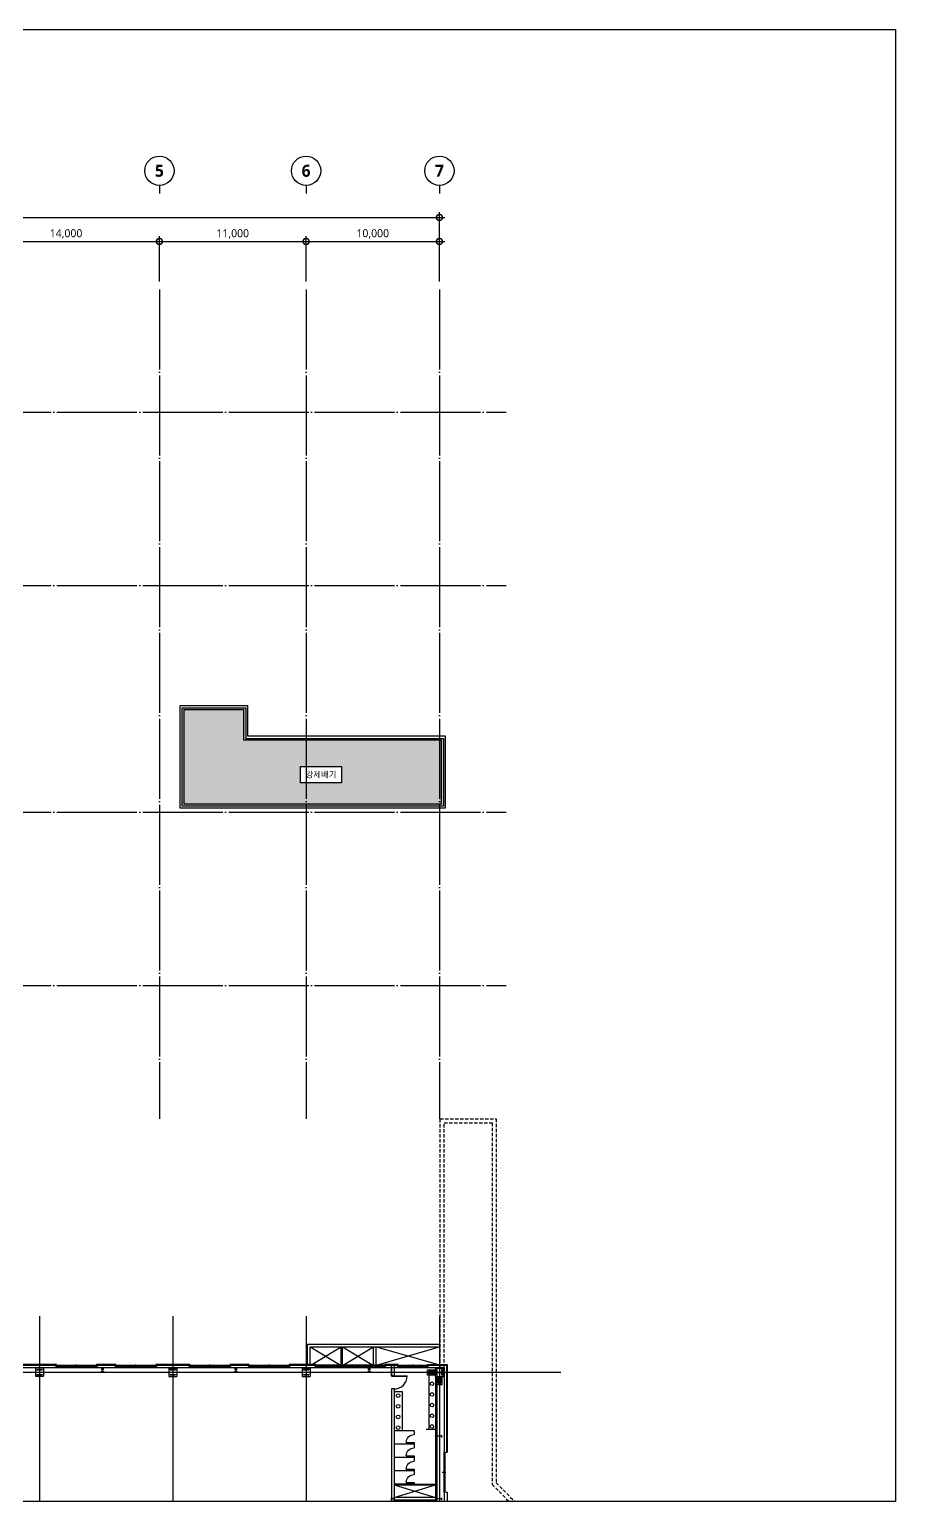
# Model space of a CAD drawing. Header units: millimetres. Extents: x -158894 to 483100, y 4200 to 114600.
# Drawn here: x -86446 to -21494, y 4200 to 114600 of the extents above; entities that cross this region are included whole.
import ezdxf
from ezdxf.enums import TextEntityAlignment as Align
from ezdxf.xclip import XClip

# ---------------------------------------------------------------- set-up
doc = ezdxf.new("R2010")
doc.units = ezdxf.units.MM
doc.header["$LTSCALE"] = 200
doc.header["$XCLIPFRAME"] = 0
for name, pattern in [('CEN-GAUN', [32.2, 30, -1, 0.2, -1]), ('CENTER', [50.8, 31.75, -6.35, 6.35, -6.35]), ('HIDDEN', [0.375, 0.25, -0.125])]:
    doc.linetypes.add(name, pattern=pattern)
doc.layers.get('DEFPOINTS').update_dxf_attribs({"color": 137})
doc.layers.add('1.설비검토', color=3, linetype='Continuous', plot=False)
for name, color, linetype in [('BA', 9, 'Continuous'), ('CEN', 15, 'CEN-GAUN'), ('공동구', 8, 'HIDDEN'), ('단면선', 252, 'Continuous'), ('보조선', 252, 'Continuous'), ('입면선', 252, 'Continuous'), ('중심선', 252, 'CENTER')]:
    doc.layers.add(name, color=color, linetype=linetype)
doc.styles.add('$0$스타일1', font='malgun.ttf')
doc.styles.add('스타일1', font='malgun.ttf')
doc.styles.add('스타일2', font='malgunbd.ttf')
doc.dimstyles.new('CJA', dxfattribs={"dimscale": 300, "dimtxt": 2.7, "dimasz": 1, "dimexe": 2, "dimexo": 3, "dimgap": 1, "dimtad": 1, "dimdec": 0, "dimzin": 1, "dimdsep": 46, "dimlunit": 6, "dimtxsty": '$0$스타일1', "dimblk": 'CJDOT', "dimcen": 0.09, "dimdle": 1, "dimclrd": 256, "dimclre": 256, "dimclrt": 3, "dimadec": 0, "dimazin": 0, "dimtfac": 1, "dimtdec": 0, "dimtix": 1, "dimtmove": 2, "dimatfit": 3, "dimldrblk": 'CJDOT', "dimfxl": 1, "dimtolj": 1, "dimtzin": 1, "dimarcsym": 0})

# ---------------------------------------------------------------- blocks, each defined once
blk = doc.blocks.new('_DotSmall')
at = {"color": 0, "linetype": 'ByBlock', "const_width": 0.5}
blk.add_lwpolyline([(-0.0625, 0, 1), (0.0625, 0, 1)], format="xyb", close=True, dxfattribs=at)
blk = doc.blocks.new('*D54')
at = {"layer": 'BA', "lineweight": -2, "transparency": 16777216}
for p, q in [((-127100, 100500), (-55300, 100500)), ((-126700, 95700), (-126700, 100900)), ((-55700, 95700), (-55700, 100900))]:
    blk.add_line(p, q, dxfattribs=at)
at = {"layer": 'DEFPOINTS', "color": 0, "transparency": 16777216}
for p in [(-55700, 100500), (-126700, 95100), (-55700, 95100)]:
    blk.add_point(p, dxfattribs=at)
at = {"layer": 'BA', "lineweight": -2, "transparency": 16777216, "xscale": 900, "yscale": 900, "zscale": 900, "rotation": 180}
blk.add_blockref('_DotSmall', (-126700, 100500), dxfattribs=at)
at = {"layer": 'BA', "lineweight": -2, "transparency": 16777216, "xscale": 900, "yscale": 900, "zscale": 900}
blk.add_blockref('_DotSmall', (-55700, 100500), dxfattribs=at)
at = {"layer": 'BA', "color": 9, "transparency": 16777216, "insert": (-91200, 101062), "char_height": 600, "attachment_point": 5, "style": '스타일1'}
blk.add_mtext('\\A1;71,000', dxfattribs=at)
blk = doc.blocks.new('CJDOT')
blk.add_line((-2, 0), (2, 0))
at = {"const_width": 0.5}
blk.add_lwpolyline([(-0.25, 0, 1), (0.25, 0, 1)], format="xyb", close=True, dxfattribs=at)
blk = doc.blocks.new('*D55')
at = {"layer": 'BA', "lineweight": -2, "transparency": 16777216}
for p, q in [((-66100, 98700), (-55300, 98700)), ((-65700, 95700), (-65700, 99100)), ((-55700, 95700), (-55700, 99100))]:
    blk.add_line(p, q, dxfattribs=at)
at = {"layer": 'DEFPOINTS', "color": 0, "transparency": 16777216}
for p in [(-55700, 98700), (-65700, 95100), (-55700, 95100)]:
    blk.add_point(p, dxfattribs=at)
at = {"layer": 'BA', "lineweight": -2, "transparency": 16777216, "xscale": 900, "yscale": 900, "zscale": 900, "rotation": 180}
blk.add_blockref('_DotSmall', (-65700, 98700), dxfattribs=at)
at = {"layer": 'BA', "lineweight": -2, "transparency": 16777216, "xscale": 900, "yscale": 900, "zscale": 900}
blk.add_blockref('_DotSmall', (-55700, 98700), dxfattribs=at)
at = {"layer": 'BA', "color": 9, "transparency": 16777216, "insert": (-60700, 99262), "char_height": 600, "attachment_point": 5, "style": '스타일1'}
blk.add_mtext('\\A1;10,000', dxfattribs=at)
blk = doc.blocks.new('*D56')
at = {"layer": 'BA', "lineweight": -2, "transparency": 16777216}
for p, q in [((-77100, 98700), (-65300, 98700)), ((-76700, 95700), (-76700, 99100)), ((-65700, 95700), (-65700, 99100))]:
    blk.add_line(p, q, dxfattribs=at)
at = {"layer": 'DEFPOINTS', "color": 0, "transparency": 16777216}
for p in [(-65700, 98700), (-76700, 95100), (-65700, 95100)]:
    blk.add_point(p, dxfattribs=at)
at = {"layer": 'BA', "lineweight": -2, "transparency": 16777216, "xscale": 900, "yscale": 900, "zscale": 900, "rotation": 180}
blk.add_blockref('_DotSmall', (-76700, 98700), dxfattribs=at)
at = {"layer": 'BA', "lineweight": -2, "transparency": 16777216, "xscale": 900, "yscale": 900, "zscale": 900}
blk.add_blockref('_DotSmall', (-65700, 98700), dxfattribs=at)
at = {"layer": 'BA', "color": 9, "transparency": 16777216, "insert": (-71200, 99262), "char_height": 600, "attachment_point": 5, "style": '스타일1'}
blk.add_mtext('\\A1;11,000', dxfattribs=at)
blk = doc.blocks.new('*D57')
at = {"layer": 'BA', "lineweight": -2, "transparency": 16777216}
for p, q in [((-91100, 98700), (-76300, 98700)), ((-90700, 95700), (-90700, 99100)), ((-76700, 95700), (-76700, 99100))]:
    blk.add_line(p, q, dxfattribs=at)
at = {"layer": 'DEFPOINTS', "color": 0, "transparency": 16777216}
for p in [(-76700, 98700), (-90700, 95100), (-76700, 95100)]:
    blk.add_point(p, dxfattribs=at)
at = {"layer": 'BA', "lineweight": -2, "transparency": 16777216, "xscale": 900, "yscale": 900, "zscale": 900, "rotation": 180}
blk.add_blockref('_DotSmall', (-90700, 98700), dxfattribs=at)
at = {"layer": 'BA', "lineweight": -2, "transparency": 16777216, "xscale": 900, "yscale": 900, "zscale": 900}
blk.add_blockref('_DotSmall', (-76700, 98700), dxfattribs=at)
at = {"layer": 'BA', "color": 9, "transparency": 16777216, "insert": (-83700, 99262), "char_height": 600, "attachment_point": 5, "style": '스타일1'}
blk.add_mtext('\\A1;14,000', dxfattribs=at)
blk = doc.blocks.new('1')
blk.add_line((0, 600), (0, 0))
blk.add_circle((0, 1700), 1100)
at = {"style": '스타일2'}
blk.add_attdef('X', text='', height=900, dxfattribs=at).set_placement((0, 1700), align=Align.MIDDLE)
blk = doc.blocks.new('화장실')
at = {"layer": '입면선', "color": 252, "ltscale": 200}
for p, q in [((-1500, 0), (0, 0)), ((-1500, 0), (-1500, -292)), ((0, 0), (0, -1000)), ((-1500, -892), (-1500, -1000)), ((-900, -892), (-1500, -892)), ((-1500, -1000), (0, -1000))]:
    blk.add_line(p, q, dxfattribs=at)
blk.add_arc((-1500, -892), 600, 0, 90, dxfattribs=at)
blk = doc.blocks.new('I-Center 1층 평면도')
at = {"layer": '공동구', "ltscale": 5}
for p, q in [((50, 350), (50, 19000)), ((50, 19000), (4250, 19000)), ((4250, 19000), (4250, -8300)), ((350, 350), (350, 18700)), ((350, 18700), (3950, 18700)), ((3950, 18700), (3950, -8424)), ((3950, -8424), (6650, -11124)), ((4250, -8300), (6950, -11000))]:
    blk.add_line(p, q, dxfattribs=at)
at = {"layer": '단면선', "ltscale": 100}
for p, q in [((-30202, 216), (-30202, 188)), ((-30202, 216), (-29797, 216)), ((-30202, 188), (-30031, 188)), ((-30009, 166), (-30009, -148)), ((-29991, 166), (-29991, -148)), ((-29969, 188), (-29797, 188)), ((-29797, 216), (-29797, 188)), ((-20202, 207), (-20202, 179)), ((-20202, 207), (-19797, 207)), ((-20202, 179), (-20031, 179)), ((-20009, 157), (-20009, -157)), ((-19991, 157), (-19991, -157)), ((-19969, 179), (-19797, 179)), ((-19797, 207), (-19797, 179)), ((-10202, 207), (-10202, 179)), ((-10202, 207), (-9797, 207)), ((-10202, 179), (-10031, 179)), ((-10009, 157), (-10009, -157)), ((-9991, 157), (-9991, -157)), ((-9969, 179), (-9797, 179)), ((-9797, 207), (-9797, 179)), ((-204, -214), (-204, 214)), ((-204, 214), (-169, 214)), ((-169, 32), (-169, 214)), ((-147, 10), (146, 10)), ((168, 32), (168, 214)), ((168, 214), (203, 214)), ((203, -214), (203, 214)), ((-30202, -170), (-30202, -198)), ((-30202, -170), (-30031, -170)), ((-30202, -198), (-29797, -198)), ((-29969, -170), (-29797, -170)), ((-29797, -170), (-29797, -198)), ((-20202, -179), (-20202, -207)), ((-20202, -179), (-20031, -179)), ((-20202, -207), (-19797, -207)), ((-19969, -179), (-19797, -179)), ((-19797, -179), (-19797, -207)), ((-10202, -179), (-10202, -207)), ((-10202, -179), (-10031, -179)), ((-10202, -207), (-9797, -207)), ((-9969, -179), (-9797, -179)), ((-9797, -179), (-9797, -207)), ((-204, -214), (-169, -214)), ((-169, -214), (-169, -32)), ((-147, -10), (146, -10)), ((168, -214), (168, -32)), ((168, -214), (203, -214)), ((-164, -4713), (-175, -4713)), ((-175, -4888), (-175, -4713)), ((-164, -4888), (-175, -4888)), ((-164, -4783), (-164, -4713)), ((-164, -4888), (-164, -4818)), ((150, -4797), (-150, -4797)), ((150, -4804), (-150, -4804)), ((164, -4783), (164, -4713)), ((175, -4713), (164, -4713)), ((164, -4888), (164, -4818)), ((175, -4888), (164, -4888)), ((175, -4888), (175, -4713)), ((-3588, -9404), (-3600, -9404)), ((-3600, -9604), (-3600, -9404)), ((-3588, -9604), (-3600, -9604)), ((-3588, -9487), (-3588, -9404)), ((-3588, -9604), (-3588, -9521)), ((-3425, -9500), (-3575, -9500)), ((-3425, -9508), (-3575, -9508)), ((-3412, -9487), (-3412, -9404)), ((-3400, -9404), (-3412, -9404)), ((-3412, -9604), (-3412, -9521)), ((-3400, -9604), (-3412, -9604)), ((-3400, -9604), (-3400, -9404)), ((-164, -9413), (-175, -9413)), ((-175, -9588), (-175, -9413)), ((-164, -9588), (-175, -9588)), ((-164, -9483), (-164, -9413)), ((-164, -9588), (-164, -9518)), ((150, -9497), (-150, -9497)), ((150, -9504), (-150, -9504)), ((164, -9483), (164, -9413)), ((175, -9413), (164, -9413)), ((164, -9588), (164, -9518)), ((175, -9588), (164, -9588)), ((175, -9588), (175, -9413))]:
    blk.add_line(p, q, dxfattribs=at)
for points in [[(-25289, 226), (-25372, 226), (-25372, 238), (-25172, 238), (-25172, 226), (-25255, 226, 0.4142136), (-25268, 213), (-25268, 63, 0.4142136), (-25255, 50), (-25172, 50), (-25172, 38), (-25372, 38), (-25372, 50), (-25289, 50, 0.4142136), (-25276, 63), (-25276, 213, 0.4142136)], [(-15289, 226), (-15372, 226), (-15372, 238), (-15172, 238), (-15172, 226), (-15255, 226, 0.4142136), (-15268, 213), (-15268, 63, 0.4142136), (-15255, 50), (-15172, 50), (-15172, 38), (-15372, 38), (-15372, 50), (-15289, 50, 0.4142136), (-15276, 63), (-15276, 213, 0.4142136)], [(-5289, 226), (-5372, 226), (-5372, 238), (-5172, 238), (-5172, 226), (-5255, 226, 0.4142136), (-5268, 213), (-5268, 63, 0.4142136), (-5255, 50), (-5172, 50), (-5172, 38), (-5372, 38), (-5372, 50), (-5289, 50, 0.4142136), (-5276, 63), (-5276, 213, 0.4142136)]]:
    blk.add_lwpolyline(points, format="xyb", close=True, dxfattribs=at)
for centre, radius, start, end in [((-30031, 166), 22, 0, 90), ((-29969, 166), 22, 90, 180), ((-20031, 157), 22, 0, 90), ((-19969, 157), 22, 90, 180), ((-10031, 157), 22, 0, 90), ((-9969, 157), 22, 90, 180), ((-147, 32), 22, 180, 270), ((146, 32), 22, 270, 0), ((-30031, -148), 22, 270, 0), ((-29969, -148), 22, 180, 270), ((-20031, -157), 22, 270, 0), ((-19969, -157), 22, 180, 270), ((-10031, -157), 22, 270, 0), ((-9969, -157), 22, 180, 270), ((-147, -32), 22, 90, 180), ((146, -32), 22, 0, 90), ((-150, -4783), 14, 180, 270), ((-150, -4818), 14, 90, 180), ((150, -4783), 14, 270, 0), ((150, -4818), 14, 0, 90), ((-3575, -9487), 13, 180, 270), ((-3575, -9521), 13, 90, 180), ((-3425, -9487), 13, 270, 0), ((-3425, -9521), 13, 0, 90), ((-150, -9483), 14, 180, 270), ((-150, -9518), 14, 90, 180), ((150, -9483), 14, 270, 0), ((150, -9518), 14, 0, 90)]:
    blk.add_arc(centre, radius, start, end, dxfattribs=at)
at = {"layer": '보조선', "color": 252, "ltscale": 200}
for p, q in [((-9700, 1900), (-7380, 500)), ((-9700, 500), (-7380, 1900)), ((-7281, 506), (-4946, 1900)), ((-7281, 1900), (-4946, 500)), ((-4746, 1900), (182, 500)), ((50, 1900), (-4746, 500))]:
    blk.add_line(p, q, dxfattribs=at)
at = {"layer": '보조선', "linetype": 'HIDDEN', "ltscale": 200}
for p, q in [((-3400, -8437), (-300, -9387)), ((-3400, -9387), (-300, -8437))]:
    blk.add_line(p, q, dxfattribs=at)
at = {"layer": '입면선', "color": 252, "ltscale": 200}
for p, q in [((-9900, 500), (-9900, 2100)), ((-9900, 2100), (50, 2100)), ((-9700, 500), (-9700, 1900)), ((-9700, 1900), (50, 1900)), ((-7380, 500), (-7380, 1900)), ((-7281, 506), (-7281, 1900)), ((-4946, 500), (-4946, 1900)), ((-4746, 500), (-4746, 1900))]:
    blk.add_line(p, q, dxfattribs=at)
at = {"layer": '입면선'}
for p, q in [((-100350, 350), (350, 350)), ((350, 350), (350, -60470))]:
    blk.add_line(p, q, dxfattribs=at)
at = {"layer": '입면선', "ltscale": 200}
for p, q in [((-30310, 319), (-29690, 319)), ((-30310, 319), (-30310, -301)), ((-29690, 319), (-29690, -301)), ((-28725, 520), (-28725, 440)), ((-28725, 520), (-25725, 520)), ((-28725, 440), (-25725, 440)), ((-28695, 520), (-28695, 440)), ((-28695, 500), (-27175, 500)), ((-28695, 480), (-25755, 480)), ((-27275, 460), (-27275, 480)), ((-27275, 460), (-25755, 460)), ((-27175, 480), (-27175, 500)), ((-25755, 520), (-25755, 440)), ((-25725, 520), (-25725, 440)), ((-24269, 520), (-24269, 440)), ((-24269, 520), (-21269, 520)), ((-24269, 440), (-21269, 440)), ((-24239, 520), (-24239, 440)), ((-24239, 500), (-22719, 500)), ((-24239, 480), (-21299, 480)), ((-22819, 460), (-22819, 480)), ((-22819, 460), (-21299, 460)), ((-22719, 480), (-22719, 500)), ((-21299, 520), (-21299, 440)), ((-21269, 520), (-21269, 440)), ((-20310, 310), (-19690, 310)), ((-20310, 310), (-20310, -310)), ((-19690, 310), (-19690, -310)), ((-18725, 520), (-18725, 440)), ((-18725, 520), (-15725, 520)), ((-18725, 440), (-15725, 440)), ((-18695, 520), (-18695, 440)), ((-18695, 500), (-17175, 500)), ((-18695, 480), (-15755, 480)), ((-17275, 460), (-17275, 480)), ((-17275, 460), (-15755, 460)), ((-17175, 480), (-17175, 500)), ((-15755, 520), (-15755, 440)), ((-15725, 520), (-15725, 440)), ((-14269, 520), (-14269, 440)), ((-14269, 520), (-11269, 520)), ((-14269, 440), (-11269, 440)), ((-14239, 520), (-14239, 440)), ((-14239, 500), (-12719, 500)), ((-14239, 480), (-11299, 480)), ((-12819, 460), (-12819, 480)), ((-12819, 460), (-11299, 460)), ((-12719, 480), (-12719, 500)), ((-11299, 520), (-11299, 440)), ((-11269, 520), (-11269, 440)), ((-10310, 310), (-9690, 310)), ((-10310, 310), (-10310, -310)), ((-9690, 310), (-9690, -310)), ((-9272, 550), (-9272, 350)), ((-9272, 520), (-9272, 440)), ((-4100, 520), (-9272, 520)), ((-4100, 440), (-9272, 440)), ((-9242, 520), (-9242, 440)), ((-4130, 480), (-9242, 480)), ((-6672, 460), (-9242, 460)), ((-4130, 500), (-6772, 500)), ((-6772, 480), (-6772, 500)), ((-6672, 460), (-6672, 480)), ((-4130, 520), (-4130, 440)), ((-4100, 520), (-4100, 440)), ((-3600, -281), (-3600, 520)), ((-3600, 520), (-3600, -301)), ((-3400, 520), (-3400, -301)), ((-3100, 520), (-3100, 440)), ((-3100, 520), (-910, 520)), ((-3100, 440), (-910, 440)), ((-3070, 520), (-3070, 440)), ((-3070, 500), (-1955, 500)), ((-3070, 480), (-940, 480)), ((-2055, 460), (-2055, 480)), ((-2055, 460), (-940, 460)), ((-1955, 480), (-1955, 500)), ((-940, 520), (-940, 440)), ((-910, 520), (-910, 440)), ((-910, -214), (-910, 186)), ((-910, 186), (-310, 186)), ((-810, -114), (-810, 86)), ((-810, 86), (-310, 86)), ((-310, -310), (-310, 310)), ((-310, 310), (310, 310)), ((310, -310), (310, 310)), ((570, 570), (570, -6000)), ((-30310, -301), (-29690, -301)), ((-20310, -310), (-19690, -310)), ((-10310, -310), (-9690, -310)), ((-3509, -281), (-3600, -281)), ((-3600, -301), (-2425, -301)), ((-3509, -281), (-2425, -281)), ((-310, -214), (-910, -214)), ((-310, -114), (-810, -114)), ((-810, -214), (-810, -4300)), ((-310, -310), (310, -310)), ((-300, -310), (-300, -14690)), ((-200, -200), (-200, -1048)), ((-200, -310), (-200, -14690)), ((-200, -910), (200, -910)), ((-100, -310), (-100, -810)), ((-100, -810), (100, -810)), ((100, -810), (100, -310)), ((200, -910), (200, -310)), ((-3600, -1256), (-3600, -15310)), ((-3400, -1256), (-3600, -1256)), ((-3400, -1256), (-3400, -8564)), ((-3400, -1256), (-3400, -15310)), ((-3400, -1456), (-2800, -1456)), ((-2800, -1456), (-2800, -4387)), ((-200, -4300), (-1001, -4300)), ((-200, -5400), (-200, -7900)), ((410, -6000), (330, -6000)), ((330, -6000), (330, -9000)), ((410, -6030), (330, -6030)), ((370, -6030), (370, -8970)), ((390, -6030), (390, -7550)), ((410, -6000), (410, -9000)), ((470, -6000), (570, -6000)), ((350, -7450), (350, -8970)), ((350, -7450), (370, -7450)), ((370, -7550), (390, -7550)), ((-1900, -8387), (-3400, -8387)), ((-3400, -8387), (-300, -8387)), ((-3400, -8437), (-300, -8437)), ((-3600, -9680), (-3600, -9700)), ((-300, -9387), (-3400, -9387)), ((-300, -9588), (-3400, -9588)), ((410, -8970), (330, -8970)), ((410, -9000), (330, -9000)), ((470, -9000), (570, -9000)), ((570, -9000), (570, -11000))]:
    blk.add_line(p, q, dxfattribs=at)
for points in [[(-31269, 570), (-31269, 520), (-28725, 520), (-28725, 570)], [(-28800, 495), (-28800, 520), (-28725, 520), (-28725, 370), (-28800, 370), (-28800, 395), (-28797, 395), (-28797, 373), (-28728, 373), (-28728, 517), (-28797, 517), (-28797, 495)], [(-25725, 570), (-25725, 520), (-24269, 520), (-24269, 570)], [(-25650, 495), (-25650, 520), (-25725, 520), (-25725, 370), (-25650, 370), (-25650, 395), (-25653, 395), (-25653, 373), (-25722, 373), (-25722, 517), (-25653, 517), (-25653, 495)], [(-24344, 495), (-24344, 520), (-24269, 520), (-24269, 370), (-24344, 370), (-24344, 395), (-24341, 395), (-24341, 373), (-24272, 373), (-24272, 517), (-24341, 517), (-24341, 495)], [(-21269, 570), (-21269, 520), (-18725, 520), (-18725, 570)], [(-21194, 495), (-21194, 520), (-21269, 520), (-21269, 370), (-21194, 370), (-21194, 395), (-21197, 395), (-21197, 373), (-21266, 373), (-21266, 517), (-21197, 517), (-21197, 495)], [(-18800, 495), (-18800, 520), (-18725, 520), (-18725, 370), (-18800, 370), (-18800, 395), (-18797, 395), (-18797, 373), (-18728, 373), (-18728, 517), (-18797, 517), (-18797, 495)], [(-15725, 570), (-15725, 520), (-14269, 520), (-14269, 570)], [(-15650, 495), (-15650, 520), (-15725, 520), (-15725, 370), (-15650, 370), (-15650, 395), (-15653, 395), (-15653, 373), (-15722, 373), (-15722, 517), (-15653, 517), (-15653, 495)], [(-14344, 495), (-14344, 520), (-14269, 520), (-14269, 370), (-14344, 370), (-14344, 395), (-14341, 395), (-14341, 373), (-14272, 373), (-14272, 517), (-14341, 517), (-14341, 495)], [(-11269, 520), (-9272, 520), (-9272, 570), (-11269, 570)], [(-11194, 495), (-11194, 520), (-11269, 520), (-11269, 370), (-11194, 370), (-11194, 395), (-11197, 395), (-11197, 373), (-11266, 373), (-11266, 517), (-11197, 517), (-11197, 495)], [(-9347, 495), (-9347, 520), (-9272, 520), (-9272, 370), (-9347, 370), (-9347, 395), (-9344, 395), (-9344, 373), (-9275, 373), (-9275, 517), (-9344, 517), (-9344, 495)], [(-4100, 520), (-3100, 520), (-3100, 570), (-4100, 570)], [(-4025, 495), (-4025, 520), (-4100, 520), (-4100, 370), (-4025, 370), (-4025, 395), (-4028, 395), (-4028, 373), (-4097, 373), (-4097, 517), (-4028, 517), (-4028, 495)], [(-3175, 495), (-3175, 520), (-3100, 520), (-3100, 370), (-3175, 370), (-3175, 395), (-3172, 395), (-3172, 373), (-3103, 373), (-3103, 517), (-3172, 517), (-3172, 495)], [(-835, 495), (-835, 520), (-910, 520), (-910, 370), (-835, 370), (-835, 395), (-838, 395), (-838, 373), (-907, 373), (-907, 517), (-838, 517), (-838, 495)]]:
    blk.add_lwpolyline(points, close=True, dxfattribs=at)
blk.add_lwpolyline([(-910, 520), (-910, 570), (570, 570)], dxfattribs=at)
at = {"layer": '입면선'}
blk.add_lwpolyline([(-910, 520), (520, 520), (520, -6000)], dxfattribs=at)
at = {"layer": '입면선', "ltscale": 200}
for centre in [(-563, -862), (-3108, -1750), (-563, -1662), (-3108, -2550), (-3108, -3350), (-563, -2462), (-563, -3262), (-3108, -4150), (-563, -4062)]:
    blk.add_circle(centre, 137, dxfattribs=at)
blk.add_arc((-3400, -281), 975, 270, 0, dxfattribs=at)
at = {"layer": '중심선', "ltscale": 200}
for p, q in [((-30000, 4213), (-30000, -71576)), ((-20000, 4213), (-20000, -71576)), ((-10000, 4213), (-10000, -71576)), ((0, 4213), (0, -71576)), ((-109508, 0), (9087, 0)), ((-27225, 311), (-27225, 586)), ((-22769, 311), (-22769, 586)), ((-17225, 311), (-17225, 586)), ((-12769, 311), (-12769, 586)), ((-6722, 311), (-6722, 586)), ((-2005, 311), (-2005, 586)), ((201, -7500), (476, -7500))]:
    blk.add_line(p, q, dxfattribs=at)
at = {"layer": '입면선', "color": 252, "ltscale": 200, "xscale": -1}
for p in [(-3400, -4387), (-3400, -5387), (-3400, -6387), (-3400, -7387)]:
    blk.add_blockref('화장실', p, dxfattribs=at)

msp = doc.modelspace()

# ---------------------------------------------------------------- hatches: boundary and pattern name
at = {"layer": '1.설비검토', "transparency": 33554687}
h = msp.add_hatch(color=254, dxfattribs=at)
h.dxf.hatch_style = 1
h.paths.add_polyline_path([(-70212.4, 61431.7), (-70212.4, 63717.6), (-75000.8, 63717.6), (-75000.8, 56353.1), (-55400.4, 56353.1), (-55400.4, 61431.7)])
h.paths.add_polyline_path([(-63045.2, 59326.4), (-63045.2, 58105.6), (-66112.9, 58105.6), (-66112.9, 59326.4)], flags=16)
h.paths.add_polyline_path([(-65898.8, 59138.2), (-63317.1, 59138.2), (-63317.1, 58323.5), (-65898.8, 58323.5)], flags=8)

# ---------------------------------------------------------------- linework, layer by layer
at = {"layer": '1.설비검토', "color": 4}
msp.add_lwpolyline([(-55400.4, 61431.7), (-55400.4, 56353.1), (-75000.8, 56353.1), (-75000.8, 63717.6), (-70212.4, 63717.6), (-70212.4, 61431.7), (-55400.4, 61431.7)], close=True, dxfattribs=at)
at = {"layer": '1.설비검토', "color": 0}
msp.add_lwpolyline([(-66112.9, 59326.4), (-63045.2, 59326.4), (-63045.2, 58105.6), (-66112.9, 58105.6)], close=True, dxfattribs=at)
at = {"layer": 'BA'}
for points in [[(-75150, 63900), (-70090, 63900), (-70090, 61625), (-55265, 61625), (-55265.8, 56200), (-75150, 56200)], [(-74850, 63600), (-70390, 63600), (-70390, 61325), (-55565, 61325), (-55565.8, 56500), (-74850, 56500)]]:
    msp.add_lwpolyline(points, close=True, dxfattribs=at)
at = {"layer": 'CEN'}
for p, q in [((-76700, 95100), (-76700, 32900)), ((-65700, 95100), (-65700, 32900)), ((-55700, 95100), (-55700, 32900)), ((-135900, 85900), (-50700, 85900)), ((-135900, 72900), (-50700, 72900)), ((-135900, 55900), (-50700, 55900)), ((-135900, 42900), (-50700, 42900))]:
    msp.add_line(p, q, dxfattribs=at)
at = {"layer": 'DEFPOINTS'}
msp.add_lwpolyline([(-158894, 114600), (-21494, 114600), (-21494, 4200), (-158894, 4200)], close=True, dxfattribs=at)

# ---------------------------------------------------------------- block references
at = {"layer": 'BA'}
for p, values in [((-76700, 102300), {'X': '5'}), ((-65700, 102300), {'X': '6'}), ((-55700, 102300), {'X': '7'})]:
    msp.add_blockref('1', p, dxfattribs=at).add_auto_attribs(values)
at = {"layer": 'DEFPOINTS'}
ref = msp.add_blockref('I-Center 1층 평면도', (-55694, 13900), dxfattribs=at)
XClip(ref).set_block_clipping_path([(-103200.0000000001, -9700.0000000002), (34199.9999999998, 100700)])

# ---------------------------------------------------------------- texts
at = {"layer": '1.설비검토', "color": 2, "style": '스타일1'}
msp.add_text('강제배기', height=450, dxfattribs=at).set_placement((-64579, 58716), align=Align.MIDDLE_CENTER)

# ---------------------------------------------------------------- dimensions: what is measured, and where the dimension line sits
at = {"layer": 'BA'}
dim = msp.add_linear_dim(base=(-55700, 100500), p1=(-126700, 95100), p2=(-55700, 95100), angle=180, dimstyle='CJA', override={"dimscale": 200, "dimtxt": 3, "dimasz": 4.5, "dimtxsty": '스타일1', "dimblk1": 'DotSmall', "dimblk2": 'DotSmall', "dimsah": 1, "dimdle": 2, "dimclrd": 256, "dimclre": 256, "dimclrt": 9}, dxfattribs=at)
dim.commit()
dim.dimension.update_dxf_attribs({"geometry": '*D54', "text_midpoint": (-91200, 101062)})
for base, p1, p2, picture, middle in [((-76700, 98700), (-90700, 95100), (-76700, 95100), '*D57', (-83700, 99262)), ((-65700, 98700), (-76700, 95100), (-65700, 95100), '*D56', (-71200, 99262)), ((-55700, 98700), (-65700, 95100), (-55700, 95100), '*D55', (-60700, 99262))]:
    dim = msp.add_linear_dim(base=base, p1=p1, p2=p2, dimstyle='CJA', override={"dimscale": 200, "dimtxt": 3, "dimasz": 4.5, "dimtxsty": '스타일1', "dimblk1": 'DotSmall', "dimblk2": 'DotSmall', "dimsah": 1, "dimdle": 2, "dimclrd": 256, "dimclre": 256, "dimclrt": 9}, dxfattribs=at)
    dim.commit()
    dim.dimension.update_dxf_attribs({"geometry": picture, "text_midpoint": middle})

doc.saveas('drawing.dxf')
